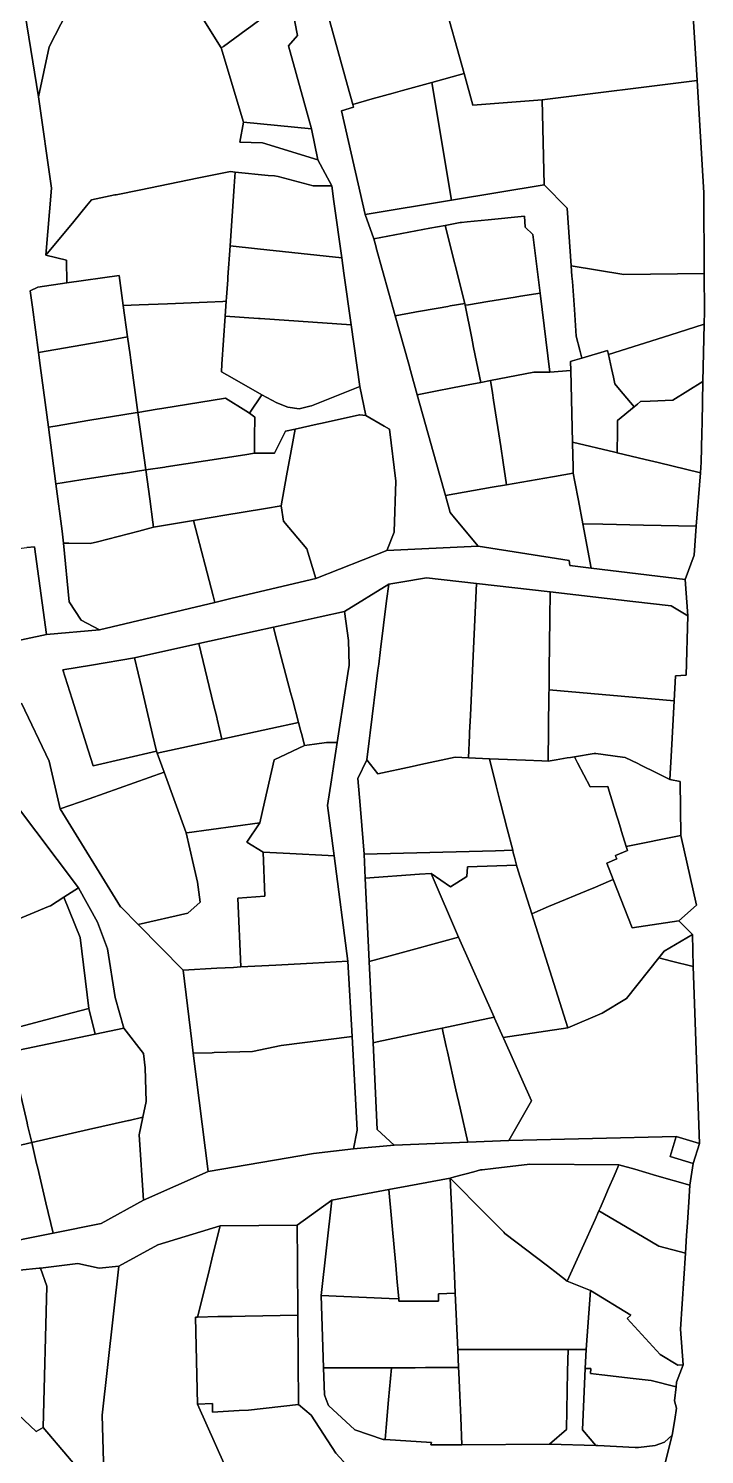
# Model space of a CAD drawing. Header units: inches. Extents: x 469449 to 472390, y 1000542 to 1004361.
# Drawn here: x 471607.2 to 471759.3, y 1001138.8 to 1001459.7 of the extents above; entities that cross this region are included whole.
import ezdxf

# ---------------------------------------------------------------- set-up
doc = ezdxf.new("R2010")
doc.units = ezdxf.units.IN
doc.header["$MEASUREMENT"] = 0
doc.layers.add('Gulele_10_07_New_Parcel', color=7, linetype='Continuous')

msp = doc.modelspace()

# ---------------------------------------------------------------- linework, layer by layer
at = {"layer": 'Gulele_10_07_New_Parcel'}
for points in [[(471651.07, 1001455.65), (471650.57, 1001455.28), (471645.89, 1001462.78), (471644.09, 1001465.67), (471641.03, 1001468.05), (471639.5, 1001469.24), (471633.85, 1001473.63), (471652.17, 1001486.05), (471653.77, 1001487.13), (471655.52, 1001484.21), (471664.22, 1001469.68), (471666.04, 1001466.65), (471664.49, 1001465.51), (471657.2, 1001460.15), (471656.17, 1001459.39)], [(471722.79, 1001443.62), (471707.22, 1001442.39), (471705.23, 1001449.56), (471700.38, 1001467.01), (471725.35, 1001476.61), (471732.1, 1001479.21), (471754.6, 1001487.86), (471755.66, 1001480.95), (471755.71, 1001480.19), (471756.56, 1001466.09), (471757.66, 1001447.99)], [(471684.52, 1001443.81), (471680.17, 1001442.6), (471678.99, 1001446.85), (471674.01, 1001464.76), (471695.53, 1001471.42), (471698.87, 1001472.45), (471700.38, 1001467.01), (471705.23, 1001449.56), (471697.95, 1001447.54), (471691.36, 1001445.71), (471689.27, 1001445.13)], [(471665.71, 1001455.74), (471670.85, 1001437.09), (471655.6, 1001438.61), (471650.57, 1001455.28), (471651.07, 1001455.65), (471656.17, 1001459.39), (471657.2, 1001460.15), (471664.49, 1001465.51), (471666.04, 1001466.65), (471667.7, 1001458.07)], [(471702.35, 1001421), (471682.99, 1001417.79), (471677.62, 1001441.17), (471680.36, 1001441.93), (471680.17, 1001442.6), (471684.52, 1001443.81), (471689.27, 1001445.13), (471691.36, 1001445.71), (471697.95, 1001447.54)], [(471705.23, 1001449.56), (471707.22, 1001442.39), (471722.79, 1001443.62), (471723.26, 1001424.46), (471702.35, 1001421), (471697.95, 1001447.54)], [(471759.29, 1001404.54), (471741.21, 1001404.29), (471729.33, 1001406.25), (471728.4, 1001419.2), (471723.26, 1001424.46), (471722.79, 1001443.62), (471757.66, 1001447.99), (471759.2, 1001422.71)], [(471670.85, 1001437.09), (471672.27, 1001430.12), (471659.83, 1001433.97), (471654.76, 1001434.08), (471655.6, 1001438.61)], [(471652.54, 1001410.74), (471652.06, 1001403.74), (471652.02, 1001403.12), (471651.75, 1001399.19), (471651.69, 1001398.3), (471650.88, 1001398.26), (471647.39, 1001398.11), (471638.46, 1001397.74), (471632.1, 1001397.47), (471628.5, 1001397.32), (471627.56, 1001404.11), (471615.78, 1001402.42), (471615.7, 1001407.53), (471611.08, 1001408.63), (471617.36, 1001416.27), (471620.22, 1001419.74), (471621.37, 1001421.14), (471626.59, 1001422.2), (471626.93, 1001422.27), (471632.46, 1001423.38), (471645.15, 1001425.95), (471652.64, 1001427.47), (471653.68, 1001427.37), (471653.46, 1001424.22)], [(471663.37, 1001426.39), (471671.24, 1001424.24), (471671.4, 1001424.24), (471675.42, 1001424.29), (471675.92, 1001420.72), (471677.69, 1001408.07), (471674.16, 1001408.44), (471658.74, 1001410.08), (471652.54, 1001410.74), (471653.46, 1001424.22), (471653.68, 1001427.37), (471661.08, 1001426.62), (471662.52, 1001426.48)], [(471729.33, 1001406.25), (471729.5, 1001403.94), (471729.59, 1001402.71), (471730.04, 1001396.44), (471730.47, 1001390.42), (471731.27, 1001387.25), (471731.72, 1001385.48), (471729.62, 1001384.85), (471729.2, 1001384.72), (471729.25, 1001382.69), (471724.53, 1001382.31), (471722.33, 1001400.13), (471720.7, 1001413.32), (471718.97, 1001414.98), (471718.85, 1001417.47), (471710.61, 1001416.62), (471705.95, 1001416.14), (471704.66, 1001416.01), (471704.32, 1001415.98), (471700.96, 1001415.34), (471697.51, 1001414.7), (471684.9, 1001412.33), (471682.99, 1001417.79), (471702.35, 1001421), (471723.26, 1001424.46), (471728.4, 1001419.2)], [(471694.17, 1001395.81), (471689.72, 1001395.02), (471685.46, 1001410.32), (471685.42, 1001410.48), (471684.9, 1001412.33), (471697.51, 1001414.7), (471700.96, 1001415.34), (471705.36, 1001397.81), (471702.07, 1001397.22), (471701.59, 1001397.14), (471699.38, 1001396.74), (471694.52, 1001395.88)], [(471706.23, 1001397.5), (471705.47, 1001397.37), (471705.36, 1001397.81), (471700.96, 1001415.34), (471704.32, 1001415.98), (471704.66, 1001416.01), (471705.95, 1001416.14), (471710.61, 1001416.62), (471718.85, 1001417.47), (471718.97, 1001414.98), (471720.7, 1001413.32), (471722.33, 1001400.13), (471717.91, 1001399.41), (471716.74, 1001399.22), (471710.57, 1001398.21)], [(471678.18, 1001404.59), (471679.81, 1001392.98), (471659.3, 1001394.39), (471658.94, 1001394.41), (471651.45, 1001394.92), (471651.69, 1001398.3), (471651.75, 1001399.19), (471652.02, 1001403.12), (471652.06, 1001403.74), (471652.54, 1001410.74), (471658.74, 1001410.08), (471674.16, 1001408.44), (471677.69, 1001408.07)], [(471729.33, 1001406.25), (471741.21, 1001404.29), (471759.29, 1001404.54), (471759.34, 1001395.98), (471759.28, 1001393.16), (471751.52, 1001390.68), (471744.64, 1001388.48), (471737.74, 1001386.28), (471737.53, 1001387.22), (471731.72, 1001385.48), (471731.27, 1001387.25), (471730.47, 1001390.42), (471730.04, 1001396.44), (471729.59, 1001402.71), (471729.5, 1001403.94)], [(471625, 1001389.49), (471609.41, 1001386.79), (471608.06, 1001396.95), (471607.57, 1001400.61), (471609.29, 1001401.49), (471615.78, 1001402.42), (471627.56, 1001404.11), (471628.5, 1001397.32), (471629.46, 1001390.26)], [(471711.2, 1001380.44), (471708.96, 1001380.01), (471707.37, 1001387.9), (471707.11, 1001389.19), (471706.95, 1001389.99), (471705.47, 1001397.37), (471706.23, 1001397.5), (471710.57, 1001398.21), (471716.74, 1001399.22), (471717.91, 1001399.41), (471722.33, 1001400.13), (471724.53, 1001382.31), (471720.9, 1001382.31)], [(471659.66, 1001377.19), (471656.95, 1001373.08), (471656.09, 1001373.62), (471651.48, 1001376.5), (471637.17, 1001374.15), (471636.15, 1001373.98), (471631.79, 1001373.27), (471630.18, 1001385.04), (471630.02, 1001386.21), (471629.46, 1001390.26), (471628.5, 1001397.32), (471632.1, 1001397.47), (471638.46, 1001397.74), (471647.39, 1001398.11), (471650.88, 1001398.26), (471651.69, 1001398.3), (471651.45, 1001394.92), (471650.71, 1001384.1), (471650.6, 1001382.43), (471653.03, 1001381.03)], [(471698.75, 1001378.04), (471694.68, 1001377.25), (471693.17, 1001382.67), (471692.76, 1001384.12), (471689.72, 1001395.02), (471694.17, 1001395.81), (471694.52, 1001395.88), (471699.38, 1001396.74), (471701.59, 1001397.14), (471702.07, 1001397.22), (471705.36, 1001397.81), (471705.47, 1001397.37), (471706.95, 1001389.99), (471707.11, 1001389.19), (471707.37, 1001387.9), (471708.96, 1001380.01), (471706.15, 1001379.47), (471702.62, 1001378.79)], [(471670.51, 1001374.68), (471668.13, 1001374.06), (471665.53, 1001374.47), (471663.06, 1001375.39), (471659.66, 1001377.19), (471653.03, 1001381.03), (471650.6, 1001382.43), (471650.71, 1001384.1), (471651.45, 1001394.92), (471658.94, 1001394.41), (471659.3, 1001394.39), (471679.81, 1001392.98), (471681.76, 1001379.07), (471670.87, 1001374.77)], [(471744.23, 1001375.13), (471743.48, 1001374.51), (471740.2, 1001378.43), (471739.16, 1001379.68), (471738.82, 1001381.23), (471738.41, 1001383.16), (471737.74, 1001386.28), (471744.64, 1001388.48), (471751.52, 1001390.68), (471759.28, 1001393.16), (471758.99, 1001380.23), (471752.24, 1001376.04), (471747.1, 1001375.8), (471744.92, 1001375.7)], [(471613.19, 1001370.21), (471611.66, 1001369.96), (471609.81, 1001383.8), (471609.41, 1001386.79), (471625, 1001389.49), (471629.46, 1001390.26), (471630.02, 1001386.21), (471630.18, 1001385.04), (471631.79, 1001373.27), (471631.16, 1001373.16), (471620.99, 1001371.49)], [(471739.76, 1001369.16), (471739.71, 1001364.17), (471739.15, 1001364.3), (471729.62, 1001366.58), (471729.25, 1001382.69), (471729.2, 1001384.72), (471729.62, 1001384.85), (471731.72, 1001385.48), (471737.53, 1001387.22), (471737.74, 1001386.28), (471738.41, 1001383.16), (471738.82, 1001381.23), (471739.16, 1001379.68), (471740.2, 1001378.43), (471743.48, 1001374.51), (471739.79, 1001371.47)], [(471711.52, 1001356.42), (471701.03, 1001354.59), (471699.63, 1001359.59), (471694.68, 1001377.25), (471698.75, 1001378.04), (471702.62, 1001378.79), (471706.15, 1001379.47), (471708.96, 1001380.01), (471711.2, 1001380.44), (471711.63, 1001377.64), (471711.87, 1001376.06), (471713.47, 1001365.58), (471714.01, 1001362.02), (471714.77, 1001356.98)], [(471725.15, 1001358.79), (471714.77, 1001356.98), (471714.01, 1001362.02), (471713.47, 1001365.58), (471711.87, 1001376.06), (471711.63, 1001377.64), (471711.2, 1001380.44), (471720.9, 1001382.31), (471724.53, 1001382.31), (471729.25, 1001382.69), (471729.62, 1001366.58), (471729.69, 1001363.52), (471729.75, 1001361.15), (471729.77, 1001359.98), (471729.78, 1001359.6), (471725.56, 1001358.87)], [(471758.59, 1001362.09), (471758.41, 1001359.7), (471748.88, 1001361.97), (471745.99, 1001362.67), (471744.4, 1001363.04), (471739.71, 1001364.17), (471739.76, 1001369.16), (471739.79, 1001371.47), (471743.48, 1001374.51), (471744.23, 1001375.13), (471744.92, 1001375.7), (471747.1, 1001375.8), (471752.24, 1001376.04), (471758.99, 1001380.23), (471758.78, 1001371.03), (471758.73, 1001368.6)], [(471683.07, 1001372.54), (471681.76, 1001372.73), (471681.64, 1001372.7), (471673.28, 1001370.86), (471672.15, 1001370.61), (471667.21, 1001369.52), (471664.99, 1001369.03), (471662.55, 1001364.13), (471658.05, 1001364.08), (471658.07, 1001367.69), (471658.1, 1001372.17), (471656.95, 1001373.08), (471659.66, 1001377.19), (471663.06, 1001375.39), (471665.53, 1001374.47), (471668.13, 1001374.06), (471670.51, 1001374.68), (471670.87, 1001374.77), (471681.76, 1001379.07)], [(471637.87, 1001360.98), (471633.57, 1001360.32), (471631.79, 1001373.27), (471636.15, 1001373.98), (471637.17, 1001374.15), (471651.48, 1001376.5), (471656.09, 1001373.62), (471656.95, 1001373.08), (471658.1, 1001372.17), (471658.07, 1001367.69), (471658.05, 1001364.08), (471655.89, 1001363.75), (471638.13, 1001361.02)], [(471618.94, 1001358.08), (471613.35, 1001357.22), (471611.66, 1001369.96), (471613.19, 1001370.21), (471620.99, 1001371.49), (471631.16, 1001373.16), (471631.79, 1001373.27), (471633.57, 1001360.32), (471628.5, 1001359.55), (471628.15, 1001359.49)], [(471687.84, 1001342.19), (471671.82, 1001335.89), (471669.8, 1001342.56), (471664.59, 1001348.82), (471664.03, 1001352.23), (471665.28, 1001359.01), (471666.3, 1001364.6), (471667.21, 1001369.52), (471672.15, 1001370.61), (471673.28, 1001370.86), (471681.64, 1001372.7), (471681.76, 1001372.73), (471683.07, 1001372.54), (471687.26, 1001370.15), (471688.41, 1001369.49), (471689.85, 1001357.82), (471689.51, 1001346.4), (471689.47, 1001346.3), (471687.91, 1001342.36)], [(471644.32, 1001348.95), (471635.34, 1001347.45), (471635.19, 1001348.55), (471634.46, 1001353.84), (471633.57, 1001360.32), (471637.87, 1001360.98), (471638.13, 1001361.02), (471655.89, 1001363.75), (471658.05, 1001364.08), (471662.55, 1001364.13), (471664.99, 1001369.03), (471667.21, 1001369.52), (471666.3, 1001364.6), (471665.28, 1001359.01), (471664.03, 1001352.23), (471660.48, 1001351.63), (471660.06, 1001351.56), (471651.35, 1001350.11), (471648.72, 1001349.68)], [(471758.41, 1001359.7), (471757.5, 1001347.66), (471745.61, 1001347.92), (471736.47, 1001348.11), (471731.96, 1001348.21), (471730.95, 1001353.47), (471730.15, 1001357.65), (471729.78, 1001359.6), (471729.77, 1001359.98), (471729.75, 1001361.15), (471729.69, 1001363.52), (471729.62, 1001366.58), (471739.15, 1001364.3), (471739.71, 1001364.17), (471744.4, 1001363.04), (471745.99, 1001362.67), (471748.88, 1001361.97)], [(471622.73, 1001344.17), (471621.05, 1001343.74), (471616.23, 1001343.81), (471615.05, 1001343.82), (471614.78, 1001346.54), (471613.35, 1001357.22), (471618.94, 1001358.08), (471628.15, 1001359.49), (471628.5, 1001359.55), (471633.57, 1001360.32), (471634.46, 1001353.84), (471635.19, 1001348.55), (471635.34, 1001347.45), (471631.99, 1001346.58)], [(471731.96, 1001348.21), (471733.86, 1001338.24), (471729.06, 1001338.83), (471728.86, 1001339.92), (471708.36, 1001343.2), (471703.09, 1001349.56), (471702.11, 1001350.75), (471701.03, 1001354.59), (471711.52, 1001356.42), (471714.77, 1001356.98), (471725.15, 1001358.79), (471725.56, 1001358.87), (471729.78, 1001359.6), (471730.15, 1001357.65), (471730.95, 1001353.47)], [(471653.04, 1001331.44), (471649.09, 1001330.51), (471648.71, 1001332), (471644.32, 1001348.95), (471648.72, 1001349.68), (471651.35, 1001350.11), (471660.06, 1001351.56), (471660.48, 1001351.63), (471664.03, 1001352.23), (471664.59, 1001348.82), (471669.8, 1001342.56), (471671.82, 1001335.89)], [(471644.32, 1001348.95), (471648.71, 1001332), (471649.09, 1001330.51), (471623.13, 1001324.35), (471619.02, 1001326.48), (471616.35, 1001330.65), (471615.05, 1001343.82), (471616.23, 1001343.81), (471621.05, 1001343.74), (471622.73, 1001344.17), (471631.99, 1001346.58), (471635.34, 1001347.45)], [(471757.01, 1001341.14), (471754.97, 1001335.68), (471733.86, 1001338.24), (471731.96, 1001348.21), (471736.47, 1001348.11), (471745.61, 1001347.92), (471757.5, 1001347.66)], [(471611.18, 1001323.27), (471597.39, 1001320.4), (471582.04, 1001339.87), (471585.15, 1001340.25), (471588.1, 1001340.61), (471592.14, 1001341.1), (471606.76, 1001342.89), (471608.5, 1001342.99)], [(471706.44, 1001300.67), (471706.21, 1001295.53), (471703.18, 1001295.65), (471702.18, 1001295.44), (471695.45, 1001294.01), (471693.57, 1001293.61), (471685.8, 1001291.96), (471683.32, 1001295.12), (471683.85, 1001299.35), (471684.07, 1001301.14), (471685.84, 1001315.24), (471686.01, 1001316.59), (471686.42, 1001319.89), (471687.79, 1001330.87), (471688.27, 1001334.64), (471690.95, 1001335.09), (471696.77, 1001336.06), (471707.98, 1001334.77), (471707.17, 1001316.83), (471706.64, 1001305.05), (471706.47, 1001301.27)], [(471687.79, 1001330.87), (471686.42, 1001319.89), (471686.01, 1001316.59), (471685.84, 1001315.24), (471684.07, 1001301.14), (471683.85, 1001299.35), (471683.32, 1001295.12), (471681.3, 1001290.88), (471681.65, 1001286.63), (471681.94, 1001283.09), (471682.71, 1001273.83), (471682.96, 1001268.48), (471683.86, 1001249.7), (471684.73, 1001231.4), (471685.67, 1001211.9), (471689.5, 1001208.34), (471680.29, 1001207.53), (471681.18, 1001211.74), (471680.01, 1001232.8), (471679.07, 1001249.79), (471675.95, 1001273.49), (471674.46, 1001284.8), (471675.36, 1001290.61), (471676.05, 1001295.08), (471676.66, 1001299), (471677.11, 1001301.93), (471679.06, 1001314.54), (471679.34, 1001316.39), (471679.21, 1001321.92), (471678.31, 1001328.45), (471688.27, 1001334.64)], [(471724.24, 1001301.89), (471724.16, 1001294.8), (471722.71, 1001294.86), (471719.08, 1001295.01), (471710.91, 1001295.34), (471706.21, 1001295.53), (471706.44, 1001300.67), (471706.47, 1001301.27), (471706.64, 1001305.05), (471707.17, 1001316.83), (471707.98, 1001334.77), (471724.58, 1001332.86), (471724.51, 1001326.87), (471724.39, 1001315.36), (471724.34, 1001310.87), (471724.33, 1001310.06)], [(471752.78, 1001314.02), (471752.49, 1001308.38), (471724.34, 1001310.87), (471724.39, 1001315.36), (471724.51, 1001326.87), (471724.58, 1001332.86), (471743.18, 1001330.71), (471751.82, 1001329.72), (471755.59, 1001327.47), (471755.21, 1001314.15)], [(471671.58, 1001298.62), (471669.33, 1001298.33), (471668.76, 1001300.51), (471668.42, 1001301.78), (471667.97, 1001303.47), (471666.65, 1001308.47), (471666.18, 1001310.25), (471664.08, 1001318.2), (471663.46, 1001320.54), (471662.87, 1001322.76), (471662.3, 1001324.93), (471663.4, 1001325.17), (471672.84, 1001327.25), (471678.31, 1001328.45), (471679.21, 1001321.92), (471679.34, 1001316.39), (471679.06, 1001314.54), (471677.11, 1001301.93), (471676.66, 1001299), (471674.48, 1001298.98), (471674.35, 1001298.98), (471674.23, 1001298.96)], [(471661.73, 1001302.13), (471650.72, 1001299.76), (471649.63, 1001304.27), (471649.53, 1001304.7), (471648.83, 1001307.57), (471645.53, 1001321.23), (471658.2, 1001324.02), (471662.3, 1001324.93), (471662.87, 1001322.76), (471663.46, 1001320.54), (471664.08, 1001318.2), (471666.18, 1001310.25), (471666.65, 1001308.47), (471667.97, 1001303.47)], [(471650.72, 1001299.76), (471636.14, 1001296.61), (471636, 1001297.01), (471635.11, 1001300.75), (471633.8, 1001306.27), (471632.64, 1001311.16), (471631.01, 1001318.03), (471645.53, 1001321.23), (471648.83, 1001307.57), (471649.53, 1001304.7), (471649.63, 1001304.27)], [(471636, 1001297.01), (471621.71, 1001293.71), (471620.59, 1001297.28), (471616.98, 1001308.73), (471614.9, 1001315.35), (471621.35, 1001316.42), (471631.01, 1001318.03), (471632.64, 1001311.16), (471633.8, 1001306.27), (471635.11, 1001300.75)], [(471751.91, 1001297.22), (471751.57, 1001290.69), (471748.55, 1001292.16), (471745.04, 1001293.87), (471744.31, 1001294.23), (471741.49, 1001295.6), (471740.86, 1001295.69), (471734.85, 1001296.48), (471734.48, 1001296.53), (471730.08, 1001295.79), (471729.15, 1001295.63), (471728.44, 1001295.51), (471725.97, 1001295.1), (471724.16, 1001294.8), (471724.24, 1001301.89), (471724.33, 1001310.06), (471724.34, 1001310.87), (471752.49, 1001308.38)], [(471642.8, 1001278.65), (471642.69, 1001278.63), (471637.7, 1001292.29), (471636.14, 1001296.61), (471650.72, 1001299.76), (471661.73, 1001302.13), (471667.97, 1001303.47), (471668.42, 1001301.78), (471668.76, 1001300.51), (471669.33, 1001298.33), (471662.48, 1001295.08), (471660.31, 1001285.55), (471659.27, 1001280.94)], [(471674.46, 1001284.8), (471675.95, 1001273.49), (471674.66, 1001273.55), (471666.01, 1001273.97), (471659.99, 1001274.27), (471656.3, 1001276.54), (471659.27, 1001280.94), (471660.31, 1001285.55), (471662.48, 1001295.08), (471669.33, 1001298.33), (471671.58, 1001298.62), (471674.23, 1001298.96), (471674.35, 1001298.98), (471674.48, 1001298.98), (471676.66, 1001299), (471676.05, 1001295.08), (471675.36, 1001290.61)], [(471710.91, 1001295.34), (471712.47, 1001289.21), (471712.62, 1001288.63), (471713.3, 1001285.95), (471713.43, 1001285.43), (471714.94, 1001279.52), (471716.16, 1001274.73), (471712.28, 1001274.63), (471682.71, 1001273.83), (471681.94, 1001283.09), (471681.65, 1001286.63), (471681.3, 1001290.88), (471683.32, 1001295.12), (471685.8, 1001291.96), (471693.57, 1001293.61), (471695.45, 1001294.01), (471702.18, 1001295.44), (471703.18, 1001295.65), (471706.21, 1001295.53)], [(471730.08, 1001295.79), (471730.78, 1001294.43), (471733.57, 1001289.01), (471737.57, 1001289.08), (471737.89, 1001288.05), (471739.62, 1001282.41), (471739.89, 1001281.53), (471740.43, 1001279.78), (471740.68, 1001278.97), (471741.72, 1001275.58), (471741.99, 1001274.69), (471739.29, 1001273.54), (471739.4, 1001273.29), (471739.59, 1001272.82), (471737.34, 1001271.86), (471738.79, 1001268.14), (471738.25, 1001267.91), (471734.25, 1001266.23), (471734.03, 1001266.14), (471724.25, 1001262.04), (471721.12, 1001260.73), (471720.47, 1001260.46), (471717.41, 1001270.11), (471717.01, 1001271.39), (471716.55, 1001273.17), (471716.3, 1001274.15), (471716.16, 1001274.73), (471714.94, 1001279.52), (471713.43, 1001285.43), (471713.3, 1001285.95), (471712.62, 1001288.63), (471712.47, 1001289.21), (471710.91, 1001295.34), (471719.08, 1001295.01), (471722.71, 1001294.86), (471724.16, 1001294.8), (471725.97, 1001295.1), (471728.44, 1001295.51), (471729.15, 1001295.63)], [(471753.9, 1001290.18), (471753.98, 1001278.08), (471741.72, 1001275.58), (471740.68, 1001278.97), (471740.43, 1001279.78), (471739.89, 1001281.53), (471739.62, 1001282.41), (471737.89, 1001288.05), (471737.57, 1001289.08), (471733.57, 1001289.01), (471730.78, 1001294.43), (471730.08, 1001295.79), (471734.48, 1001296.53), (471734.85, 1001296.48), (471740.86, 1001295.69), (471741.49, 1001295.6), (471744.31, 1001294.23), (471745.04, 1001293.87), (471748.55, 1001292.16), (471751.57, 1001290.69)], [(471643.04, 1001260.59), (471631.84, 1001258), (471628, 1001261.89), (471627.91, 1001262.03), (471614.27, 1001284.02), (471620.82, 1001286.33), (471637.7, 1001292.29), (471642.69, 1001278.63), (471644.32, 1001271.46), (471645.2, 1001267.58), (471645.81, 1001263.05)], [(471611.69, 1001262.06), (471596.01, 1001255.58), (471594.02, 1001255.12), (471583.02, 1001252.55), (471582.68, 1001255.89), (471567.56, 1001254.35), (471565.72, 1001254.16), (471565.46, 1001254.14), (471563.84, 1001262.73), (471563.39, 1001265.12), (471563.34, 1001265.39), (471564.27, 1001266.42), (471563.58, 1001272), (471584.98, 1001277.44), (471589.86, 1001278.68), (471597.79, 1001280.7), (471598.05, 1001280.89), (471604.05, 1001285.41), (471618.44, 1001266.28), (471615.12, 1001264.16), (471612.09, 1001262.22)], [(471656.3, 1001276.54), (471659.99, 1001274.27), (471660.33, 1001264.37), (471654.32, 1001263.96), (471654.95, 1001248.47), (471653.28, 1001248.38), (471649.54, 1001248.17), (471641.97, 1001247.76), (471631.84, 1001258), (471643.04, 1001260.59), (471645.81, 1001263.05), (471645.2, 1001267.58), (471644.32, 1001271.46), (471642.69, 1001278.63), (471642.8, 1001278.65), (471659.27, 1001280.94)], [(471753.55, 1001258.86), (471743.05, 1001257.25), (471738.79, 1001268.14), (471737.34, 1001271.86), (471739.59, 1001272.82), (471739.4, 1001273.29), (471739.29, 1001273.54), (471741.99, 1001274.69), (471741.72, 1001275.58), (471753.98, 1001278.08), (471757.56, 1001262.38)], [(471662.88, 1001248.9), (471654.95, 1001248.47), (471654.32, 1001263.96), (471660.33, 1001264.37), (471659.99, 1001274.27), (471666.01, 1001273.97), (471674.66, 1001273.55), (471675.95, 1001273.49), (471679.07, 1001249.79), (471671.14, 1001249.35), (471669.75, 1001249.28)], [(471716.3, 1001274.15), (471716.55, 1001273.17), (471717.01, 1001271.39), (471706.01, 1001270.99), (471705.84, 1001268.8), (471702.14, 1001266.47), (471697.78, 1001269.5), (471695.15, 1001269.32), (471682.96, 1001268.48), (471682.71, 1001273.83), (471712.28, 1001274.63), (471716.16, 1001274.73)], [(471717.41, 1001270.11), (471720.47, 1001260.46), (471728.59, 1001234.78), (471714.01, 1001232.6), (471712.06, 1001236.98), (471711.96, 1001237.2), (471703.95, 1001255.18), (471697.78, 1001269.5), (471702.14, 1001266.47), (471705.84, 1001268.8), (471706.01, 1001270.99), (471717.01, 1001271.39)], [(471688.55, 1001250.98), (471683.86, 1001249.7), (471682.96, 1001268.48), (471695.15, 1001269.32), (471697.78, 1001269.5), (471703.95, 1001255.18)], [(471738.79, 1001268.14), (471743.05, 1001257.25), (471753.55, 1001258.86), (471756.63, 1001255.78), (471751.53, 1001252.8), (471750.25, 1001252.05), (471749.05, 1001250.55), (471741.77, 1001241.38), (471736.31, 1001238.05), (471728.59, 1001234.78), (471720.47, 1001260.46), (471721.12, 1001260.73), (471724.25, 1001262.04), (471734.03, 1001266.14), (471734.25, 1001266.23), (471738.25, 1001267.91)], [(471628.62, 1001234.67), (471622.18, 1001233.33), (471620.71, 1001239.13), (471618.82, 1001255.12), (471615.12, 1001264.16), (471618.44, 1001266.28), (471622.68, 1001258.54), (471624.94, 1001252.52), (471626.65, 1001241.63)], [(471605.13, 1001234.96), (471601.02, 1001234.08), (471599.5, 1001240.63), (471597.55, 1001248.95), (471597.1, 1001250.88), (471596.01, 1001255.58), (471611.69, 1001262.06), (471612.09, 1001262.22), (471615.12, 1001264.16), (471618.82, 1001255.12), (471620.71, 1001239.13), (471616.99, 1001238.13)], [(471685.63, 1001231.59), (471684.73, 1001231.4), (471683.86, 1001249.7), (471688.55, 1001250.98), (471703.95, 1001255.18), (471711.96, 1001237.2), (471705.26, 1001235.77), (471700.26, 1001234.7), (471698.04, 1001234.23)], [(471756.63, 1001255.78), (471756.81, 1001248.54), (471751.93, 1001249.81), (471749.05, 1001250.55), (471750.25, 1001252.05), (471751.53, 1001252.8)], [(471648.54, 1001229.18), (471644.25, 1001229.05), (471643.91, 1001231.7), (471641.97, 1001247.76), (471649.54, 1001248.17), (471653.28, 1001248.38), (471654.95, 1001248.47), (471662.88, 1001248.9), (471669.75, 1001249.28), (471671.14, 1001249.35), (471679.07, 1001249.79), (471680.01, 1001232.8), (471664.03, 1001230.81), (471660.85, 1001230.15), (471657.59, 1001229.46), (471648.95, 1001229.19)], [(471756.81, 1001248.54), (471758.2, 1001208.73), (471753, 1001210.35), (471715.26, 1001209.4), (471720.37, 1001218.33), (471714.17, 1001232.26), (471714.01, 1001232.6), (471728.59, 1001234.78), (471736.31, 1001238.05), (471741.77, 1001241.38), (471749.05, 1001250.55), (471751.93, 1001249.81)], [(471622.18, 1001233.33), (471603.1, 1001229.38), (471589.59, 1001226.59), (471585.45, 1001225.73), (471578.34, 1001224.26), (471577.31, 1001224.05), (471574.12, 1001223.39), (471572.89, 1001221.16), (471570.41, 1001230.63), (471573.73, 1001228.27), (471587.98, 1001231.3), (471596.94, 1001233.21), (471601.02, 1001234.08), (471605.13, 1001234.96), (471616.99, 1001238.13), (471620.71, 1001239.13)], [(471715.26, 1001209.4), (471706.03, 1001209.02), (471704.31, 1001216.68), (471703.38, 1001220.82), (471701.46, 1001229.36), (471701.18, 1001230.6), (471700.26, 1001234.7), (471705.26, 1001235.77), (471711.96, 1001237.2), (471712.06, 1001236.98), (471714.01, 1001232.6), (471714.17, 1001232.26), (471720.37, 1001218.33)], [(471620.69, 1001211.87), (471607.9, 1001208.94), (471606.97, 1001212.9), (471606.85, 1001213.39), (471606.62, 1001214.37), (471605.73, 1001218.16), (471604.25, 1001224.48), (471603.95, 1001225.77), (471603.33, 1001228.39), (471603.1, 1001229.38), (471622.18, 1001233.33), (471628.62, 1001234.67), (471633.08, 1001229.01), (471633.4, 1001225.75), (471633.63, 1001218.22), (471632.88, 1001214.66), (471629.81, 1001213.95), (471629.71, 1001213.93)], [(471671.34, 1001206.49), (471647.64, 1001202.43), (471644.25, 1001229.05), (471648.54, 1001229.18), (471648.95, 1001229.19), (471657.59, 1001229.46), (471660.85, 1001230.15), (471664.03, 1001230.81), (471680.01, 1001232.8), (471681.18, 1001211.74), (471680.29, 1001207.53)], [(471706.03, 1001209.02), (471689.5, 1001208.34), (471685.67, 1001211.9), (471684.73, 1001231.4), (471685.63, 1001231.59), (471698.04, 1001234.23), (471700.26, 1001234.7), (471701.18, 1001230.6), (471701.46, 1001229.36), (471703.38, 1001220.82), (471704.31, 1001216.68)], [(471607.9, 1001208.94), (471594.3, 1001205.82), (471593.31, 1001210.22), (471593.05, 1001211.35), (471592.11, 1001215.47), (471591.18, 1001219.57), (471589.59, 1001226.59), (471603.1, 1001229.38), (471603.33, 1001228.39), (471603.95, 1001225.77), (471604.25, 1001224.48), (471605.73, 1001218.16), (471606.62, 1001214.37), (471606.85, 1001213.39), (471606.97, 1001212.9)], [(471623.52, 1001190.71), (471612.68, 1001188.55), (471611.07, 1001195.42), (471609.25, 1001203.17), (471609, 1001204.23), (471607.9, 1001208.94), (471620.69, 1001211.87), (471629.71, 1001213.93), (471629.81, 1001213.95), (471632.88, 1001214.66), (471632.04, 1001210.7), (471633.07, 1001195.96)], [(471751.6, 1001205.84), (471753, 1001210.35), (471758.2, 1001208.73), (471756.81, 1001204.23)], [(471612.68, 1001188.55), (471598.85, 1001185.78), (471597.84, 1001190.24), (471594.3, 1001205.82), (471607.9, 1001208.94), (471609, 1001204.23), (471609.25, 1001203.17), (471611.07, 1001195.42)], [(471731.8, 1001185.22), (471728.45, 1001177.78), (471726.36, 1001179.38), (471723.99, 1001181.19), (471714.41, 1001188.51), (471714.16, 1001188.76), (471710.14, 1001192.82), (471702.09, 1001200.97), (471703.05, 1001201.23), (471707.43, 1001202.4), (471708.89, 1001202.8), (471709.26, 1001202.84), (471711.8, 1001203.13), (471720, 1001204.06), (471740.09, 1001203.96), (471739.02, 1001201.5), (471737.76, 1001198.61), (471736.75, 1001196.28), (471735.83, 1001194.18), (471735.58, 1001193.6), (471734.7, 1001191.64)], [(471755.31, 1001188), (471755.05, 1001184.09), (471749.08, 1001185.66), (471745.38, 1001187.84), (471735.58, 1001193.6), (471735.83, 1001194.18), (471736.75, 1001196.28), (471737.76, 1001198.61), (471739.02, 1001201.5), (471740.09, 1001203.96), (471743.66, 1001202.93), (471748.6, 1001201.5), (471756.06, 1001199.35), (471755.81, 1001195.55), (471755.51, 1001191)], [(471699.48, 1001174.9), (471699.48, 1001173.24), (471690.53, 1001173.29), (471690.53, 1001173.76), (471690.39, 1001175.37), (471690.19, 1001177.53), (471689.85, 1001181.33), (471689.56, 1001184.53), (471688.31, 1001198.38), (471692.81, 1001199.23), (471702.09, 1001200.97), (471702.5, 1001191.56), (471702.78, 1001185.43), (471702.98, 1001180.74), (471703.06, 1001179), (471703.24, 1001175.06)], [(471711.16, 1001162.4), (471703.8, 1001162.4), (471703.24, 1001175.06), (471703.06, 1001179), (471702.98, 1001180.74), (471702.78, 1001185.43), (471702.5, 1001191.56), (471702.09, 1001200.97), (471710.14, 1001192.82), (471714.16, 1001188.76), (471714.41, 1001188.51), (471723.99, 1001181.19), (471726.36, 1001179.38), (471728.45, 1001177.78), (471733.65, 1001175.64), (471732.7, 1001162.4), (471728.62, 1001162.4), (471724.92, 1001162.4), (471714.18, 1001162.4)], [(471690.39, 1001175.37), (471690.53, 1001173.76), (471688.38, 1001173.86), (471673.06, 1001174.57), (471675.42, 1001195.96), (471688.31, 1001198.38), (471689.56, 1001184.53), (471689.85, 1001181.33), (471690.19, 1001177.53)], [(471754.51, 1001158.92), (471753.32, 1001158.85), (471749.35, 1001161.26), (471745.23, 1001165.77), (471741.93, 1001169.36), (471742.79, 1001170.09), (471733.65, 1001175.64), (471728.45, 1001177.78), (471731.8, 1001185.22), (471734.7, 1001191.64), (471735.58, 1001193.6), (471745.38, 1001187.84), (471749.08, 1001185.66), (471755.05, 1001184.09), (471753.92, 1001166.96)], [(471649.79, 1001169.78), (471645.24, 1001169.69), (471647.65, 1001179.5), (471648.67, 1001183.66), (471650.28, 1001190.23), (471659.05, 1001190.28), (471667.64, 1001190.34), (471667.71, 1001181.95), (471667.8, 1001170.1), (471655.93, 1001169.89), (471653.04, 1001169.83)], [(471627.51, 1001181.12), (471623.75, 1001147.62), (471624.33, 1001126.61), (471621.4, 1001131.95), (471610.47, 1001144.81), (471611.27, 1001176.66), (471609.88, 1001180.72), (471618.26, 1001181.7), (471623.06, 1001180.65)], [(471611.27, 1001176.66), (471610.47, 1001144.81), (471608.86, 1001143.96), (471602.16, 1001150.29), (471599.05, 1001150.08), (471595.73, 1001148.73), (471594.23, 1001154.85), (471594.21, 1001154.95), (471593.27, 1001159.42), (471591.69, 1001166.89), (471589.8, 1001175.87), (471604.73, 1001178.65), (471604.58, 1001180.15), (471605.11, 1001180.21), (471609.56, 1001180.68), (471609.88, 1001180.72)], [(471703.24, 1001175.06), (471703.8, 1001162.4), (471703.98, 1001158.32), (471699.68, 1001158.31), (471698.89, 1001158.31), (471696.55, 1001158.3), (471694.21, 1001158.29), (471689.79, 1001158.28), (471688.88, 1001158.27), (471677.01, 1001158.24), (471673.6, 1001158.22), (471673.06, 1001174.57), (471688.38, 1001173.86), (471690.53, 1001173.76), (471690.53, 1001173.29), (471699.48, 1001173.24), (471699.48, 1001174.9)], [(471749.35, 1001161.26), (471753.32, 1001158.85), (471754.51, 1001158.92), (471753.06, 1001155), (471752.94, 1001153.96), (471747.37, 1001155.37), (471743.28, 1001155.85), (471736.26, 1001156.67), (471733.7, 1001156.97), (471733.76, 1001158.1), (471732.51, 1001158.13), (471732.7, 1001162.4), (471733.65, 1001175.64), (471742.79, 1001170.09), (471741.93, 1001169.36), (471745.23, 1001165.77)], [(471667.8, 1001170.1), (471667.96, 1001150.02), (471656.71, 1001148.73), (471654.62, 1001148.62), (471648.56, 1001148.3), (471648.56, 1001150.23), (471645.24, 1001150.07), (471644.76, 1001169.69), (471645.24, 1001169.69), (471649.79, 1001169.78), (471653.04, 1001169.83), (471655.93, 1001169.89)], [(471724.44, 1001141.06), (471704.75, 1001140.94), (471704.48, 1001147.1), (471704.26, 1001152.01), (471704.03, 1001157.19), (471703.98, 1001158.32), (471703.8, 1001162.4), (471711.16, 1001162.4), (471714.18, 1001162.4), (471724.92, 1001162.4), (471728.62, 1001162.4), (471728.52, 1001157.4), (471728.25, 1001144.39)], [(471732.51, 1001158.13), (471731.89, 1001144.28), (471734.89, 1001140.79), (471724.44, 1001141.06), (471728.25, 1001144.39), (471728.52, 1001157.4), (471728.62, 1001162.4), (471732.7, 1001162.4)], [(471687.68, 1001144.85), (471687.43, 1001142.11), (471686.99, 1001142.13), (471680.66, 1001144.28), (471674.72, 1001149.8), (471674.21, 1001151.16), (471673.81, 1001152.21), (471673.6, 1001158.22), (471677.01, 1001158.24), (471688.88, 1001158.27), (471688.23, 1001151.02)], [(471704.75, 1001140.94), (471697.7, 1001140.9), (471697.87, 1001141.49), (471687.43, 1001142.11), (471687.68, 1001144.85), (471688.23, 1001151.02), (471688.88, 1001158.27), (471689.79, 1001158.28), (471694.21, 1001158.29), (471696.55, 1001158.3), (471698.89, 1001158.31), (471699.68, 1001158.31), (471703.98, 1001158.32), (471704.03, 1001157.19), (471704.26, 1001152.01), (471704.48, 1001147.1)], [(471744.47, 1001140.35), (471744.06, 1001140.31), (471743.7, 1001140.33), (471735.31, 1001140.77), (471734.89, 1001140.79), (471731.89, 1001144.28), (471732.51, 1001158.13), (471733.76, 1001158.1), (471733.7, 1001156.97), (471736.26, 1001156.67), (471743.28, 1001155.85), (471747.37, 1001155.37), (471752.94, 1001153.96), (471752.58, 1001150.82), (471753.06, 1001149.16), (471752.65, 1001146.61), (471752.09, 1001143.1), (471750.33, 1001141.54), (471748.24, 1001140.74)], [(471648.56, 1001150.23), (471648.56, 1001148.3), (471654.62, 1001148.62), (471656.71, 1001148.73), (471667.96, 1001150.02), (471670.8, 1001147.6), (471676.32, 1001139.02), (471678.09, 1001137.2), (471670.65, 1001122.12), (471667.48, 1001115.7), (471667.22, 1001115.29), (471664.48, 1001111.04), (471662.24, 1001115.35), (471655.21, 1001128.89), (471653.28, 1001131.89), (471645.24, 1001150.07)]]:
    msp.add_lwpolyline(points, close=True, dxfattribs=at)
for points in [[(471604.65, 1001474), (471609.41, 1001444.3), (471612.33, 1001423.71), (471611.08, 1001408.63), (471615.7, 1001407.53), (471615.78, 1001402.42), (471609.29, 1001401.49), (471607.57, 1001400.61), (471608.06, 1001396.95), (471609.41, 1001386.79), (471609.81, 1001383.8), (471611.66, 1001369.96), (471613.35, 1001357.22), (471614.78, 1001346.54), (471615.05, 1001343.82), (471616.35, 1001330.65), (471619.02, 1001326.48), (471623.13, 1001324.35), (471611.18, 1001323.27), (471608.5, 1001342.99), (471606.76, 1001342.89)], [(471618.42, 1001468.44), (471611.82, 1001455.54), (471609.41, 1001444.3), (471604.65, 1001474)], [(471645.89, 1001462.78), (471650.57, 1001455.28), (471655.6, 1001438.61), (471654.76, 1001434.08), (471659.83, 1001433.97), (471672.27, 1001430.12), (471673.95, 1001427), (471675.42, 1001424.29), (471671.4, 1001424.24), (471671.24, 1001424.24), (471663.37, 1001426.39), (471662.52, 1001426.48), (471661.08, 1001426.62), (471653.68, 1001427.37), (471652.64, 1001427.47), (471645.15, 1001425.95), (471632.46, 1001423.38), (471626.93, 1001422.27), (471626.59, 1001422.2), (471621.37, 1001421.14), (471620.22, 1001419.74), (471617.36, 1001416.27), (471611.08, 1001408.63), (471612.33, 1001423.71), (471609.41, 1001444.3), (471611.82, 1001455.54), (471618.42, 1001468.44)], [(471674.01, 1001464.76), (471678.99, 1001446.85), (471680.17, 1001442.6), (471680.36, 1001441.93), (471677.62, 1001441.17), (471682.99, 1001417.79), (471684.9, 1001412.33), (471685.42, 1001410.48), (471685.46, 1001410.32), (471689.72, 1001395.02), (471692.76, 1001384.12), (471693.17, 1001382.67), (471694.68, 1001377.25), (471699.63, 1001359.59), (471701.03, 1001354.59), (471702.11, 1001350.75), (471703.09, 1001349.56), (471708.36, 1001343.2), (471687.84, 1001342.19), (471687.91, 1001342.36), (471689.47, 1001346.3), (471689.51, 1001346.4), (471689.85, 1001357.82), (471688.41, 1001369.49), (471687.26, 1001370.15), (471683.07, 1001372.54), (471681.76, 1001379.07), (471679.81, 1001392.98), (471678.18, 1001404.59), (471677.69, 1001408.07), (471675.92, 1001420.72), (471675.42, 1001424.29), (471673.95, 1001427), (471672.27, 1001430.12), (471670.85, 1001437.09), (471665.71, 1001455.74), (471667.7, 1001458.07), (471666.04, 1001466.65)], [(471750.06, 1001135.11), (471752.09, 1001143.1), (471752.65, 1001146.61), (471753.06, 1001149.16), (471752.58, 1001150.82), (471752.94, 1001153.96), (471753.06, 1001155), (471754.51, 1001158.92), (471753.92, 1001166.96), (471755.05, 1001184.09), (471755.31, 1001188), (471755.51, 1001191), (471755.81, 1001195.55), (471756.06, 1001199.35), (471756.81, 1001204.23), (471758.2, 1001208.73), (471756.81, 1001248.54), (471756.63, 1001255.78), (471753.55, 1001258.86), (471757.56, 1001262.38), (471753.98, 1001278.08), (471753.9, 1001290.18), (471751.57, 1001290.69), (471751.91, 1001297.22), (471752.49, 1001308.38), (471752.78, 1001314.02), (471755.21, 1001314.15), (471755.59, 1001327.47), (471754.97, 1001335.68), (471757.01, 1001341.14), (471757.5, 1001347.66), (471758.41, 1001359.7), (471758.59, 1001362.09), (471758.73, 1001368.6), (471758.78, 1001371.03), (471758.99, 1001380.23), (471759.28, 1001393.16), (471759.34, 1001395.98), (471759.29, 1001404.54), (471759.2, 1001422.71), (471757.66, 1001447.99), (471756.56, 1001466.09)], [(471597.39, 1001320.4), (471611.18, 1001323.27), (471623.13, 1001324.35), (471649.09, 1001330.51), (471653.04, 1001331.44), (471671.82, 1001335.89), (471687.84, 1001342.19), (471708.36, 1001343.2), (471728.86, 1001339.92), (471729.06, 1001338.83), (471733.86, 1001338.24), (471754.97, 1001335.68), (471755.59, 1001327.47), (471751.82, 1001329.72), (471743.18, 1001330.71), (471724.58, 1001332.86), (471707.98, 1001334.77), (471696.77, 1001336.06), (471690.95, 1001335.09), (471688.27, 1001334.64), (471678.31, 1001328.45), (471672.84, 1001327.25), (471663.4, 1001325.17), (471662.3, 1001324.93), (471658.2, 1001324.02), (471645.53, 1001321.23), (471631.01, 1001318.03), (471621.35, 1001316.42), (471614.9, 1001315.35), (471616.98, 1001308.73), (471620.59, 1001297.28), (471621.71, 1001293.71), (471636, 1001297.01), (471636.14, 1001296.61), (471637.7, 1001292.29), (471620.82, 1001286.33), (471614.27, 1001284.02), (471611.81, 1001294.75), (471605.6, 1001307.86)], [(471605.6, 1001307.86), (471611.81, 1001294.75), (471614.27, 1001284.02), (471627.91, 1001262.03), (471628, 1001261.89), (471631.84, 1001258), (471641.97, 1001247.76), (471643.91, 1001231.7), (471644.25, 1001229.05), (471647.64, 1001202.43), (471633.07, 1001195.96), (471632.04, 1001210.7), (471632.88, 1001214.66), (471633.63, 1001218.22), (471633.4, 1001225.75), (471633.08, 1001229.01), (471628.62, 1001234.67), (471626.65, 1001241.63), (471624.94, 1001252.52), (471622.68, 1001258.54), (471618.44, 1001266.28), (471604.05, 1001285.41)], [(471598.85, 1001185.78), (471612.68, 1001188.55), (471623.52, 1001190.71), (471633.07, 1001195.96), (471647.64, 1001202.43), (471671.34, 1001206.49), (471680.29, 1001207.53), (471689.5, 1001208.34), (471706.03, 1001209.02), (471715.26, 1001209.4), (471753, 1001210.35), (471751.6, 1001205.84), (471756.81, 1001204.23), (471756.06, 1001199.35), (471748.6, 1001201.5), (471743.66, 1001202.93), (471740.09, 1001203.96), (471720, 1001204.06), (471711.8, 1001203.13), (471709.26, 1001202.84), (471708.89, 1001202.8), (471707.43, 1001202.4), (471703.05, 1001201.23), (471702.09, 1001200.97), (471692.81, 1001199.23), (471688.31, 1001198.38), (471675.42, 1001195.96), (471667.64, 1001190.34), (471659.05, 1001190.28), (471650.28, 1001190.23), (471636.25, 1001185.9), (471627.51, 1001181.12), (471623.06, 1001180.65), (471618.26, 1001181.7), (471609.88, 1001180.72), (471609.56, 1001180.68), (471605.11, 1001180.21)], [(471678.09, 1001137.2), (471676.32, 1001139.02), (471670.8, 1001147.6), (471667.96, 1001150.02), (471667.8, 1001170.1), (471667.71, 1001181.95), (471667.64, 1001190.34), (471675.42, 1001195.96), (471673.06, 1001174.57), (471673.6, 1001158.22), (471673.81, 1001152.21), (471674.21, 1001151.16), (471674.72, 1001149.8), (471680.66, 1001144.28), (471686.99, 1001142.13), (471687.43, 1001142.11), (471697.87, 1001141.49), (471697.7, 1001140.9), (471704.75, 1001140.94), (471724.44, 1001141.06), (471734.89, 1001140.79), (471735.31, 1001140.77), (471743.7, 1001140.33), (471744.06, 1001140.31), (471744.47, 1001140.35), (471748.24, 1001140.74), (471750.33, 1001141.54), (471752.09, 1001143.1), (471750.06, 1001135.11)], [(471624.33, 1001126.61), (471623.75, 1001147.62), (471627.51, 1001181.12), (471636.25, 1001185.9), (471650.28, 1001190.23), (471648.67, 1001183.66), (471647.65, 1001179.5), (471645.24, 1001169.69), (471644.76, 1001169.69), (471645.24, 1001150.07), (471653.28, 1001131.89)], [(471549.36, 1001134.12), (471570.76, 1001140.48), (471584.26, 1001145.14), (471583.73, 1001146.7), (471588.39, 1001148.52), (471589.41, 1001146.54), (471595.73, 1001148.73), (471599.05, 1001150.08), (471602.16, 1001150.29), (471608.86, 1001143.96), (471610.47, 1001144.81), (471621.4, 1001131.95)]]:
    msp.add_lwpolyline(points, dxfattribs=at)

doc.saveas('drawing.dxf')
